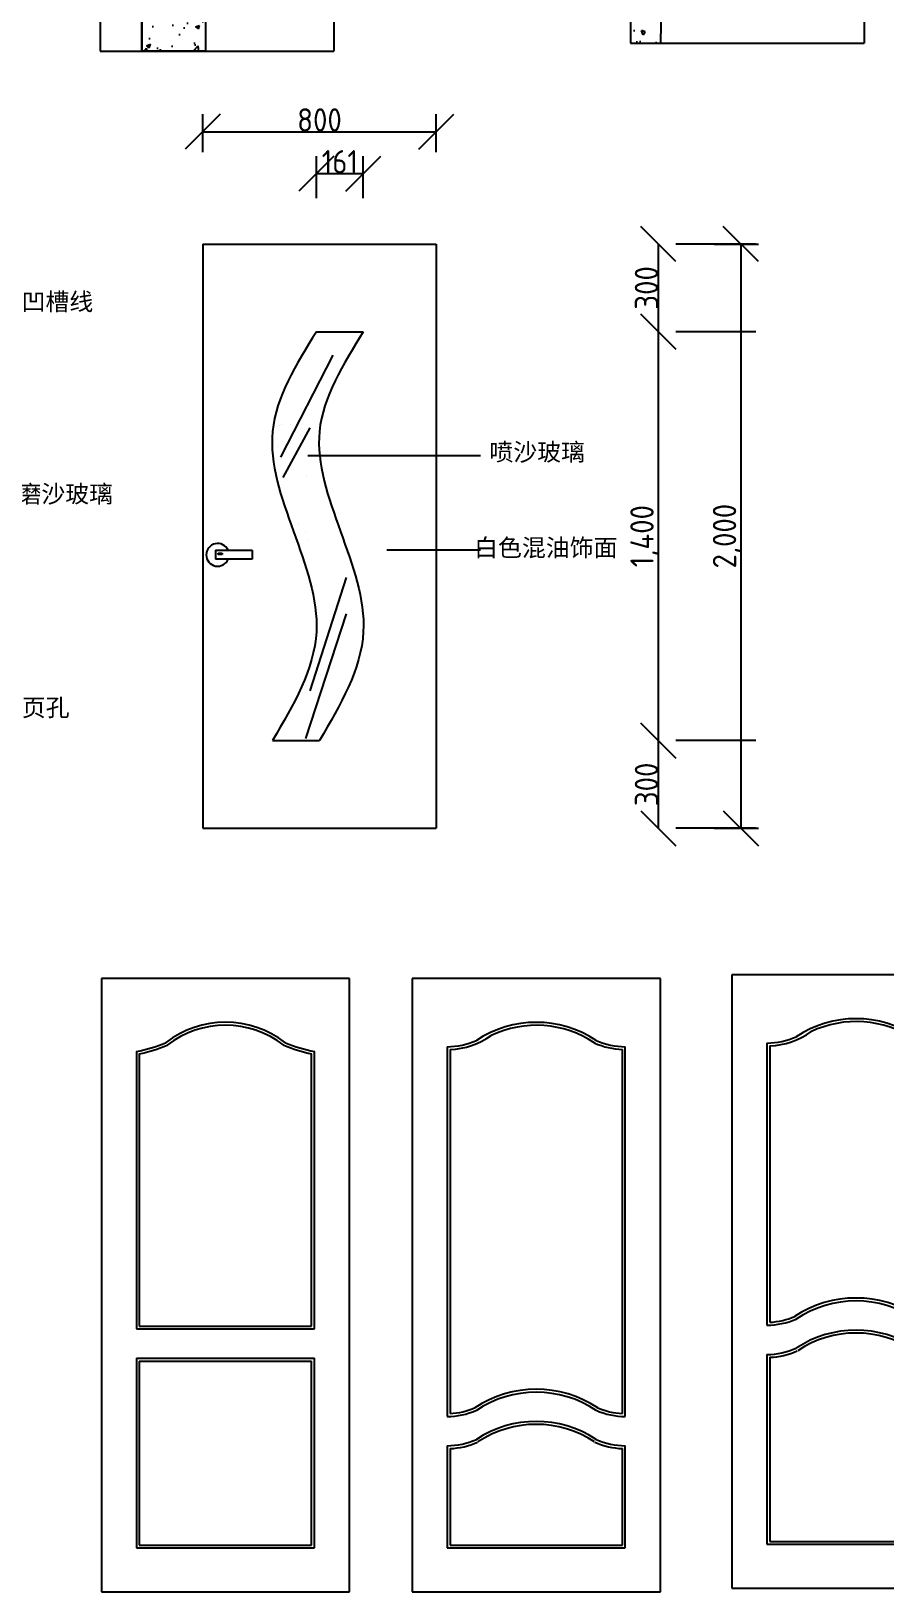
# Model space of a CAD drawing. Extents: x -42728 to 99010, y -18674 to 47645.
# Drawn here: x 23394 to 26316, y 6182 to 11525 of the extents above; entities that cross this region are included whole.
import ezdxf

# ---------------------------------------------------------------- set-up
doc = ezdxf.new("R2010")
doc.units = 0
doc.header["$LTSCALE"] = 100
doc.header["$MEASUREMENT"] = 0
doc.layers.get('0').update_dxf_attribs({"linetype": 'CONTINUOUS'})
doc.layers.get('DEFPOINTS').update_dxf_attribs({"linetype": 'CONTINUOUS'})
for name, color, linetype in [('3', 4, 'CONTINUOUS'), ('CUANG', 4, 'CONTINUOUS'), ('JIAJU', 7, 'CONTINUOUS'), ('LAYER4', 4, 'CONTINUOUS')]:
    doc.layers.add(name, color=color, linetype=linetype)
doc.styles.get("Standard").update_dxf_attribs({"font": 'ISOCP'})
doc.styles.add('STYLE1', font='simhei.ttf')
doc.dimstyles.get("Standard").update_dxf_attribs({"dimtxt": 2.5, "dimasz": 2.5, "dimexe": 1.25, "dimexo": 0.625, "dimtad": 1, "dimdec": 4, "dimdsep": 46, "dimlunit": 6, "dimtxsty": 'Standard', "dimcen": 2.5, "dimadec": 0, "dimazin": 0, "dimtfac": 1, "dimtdec": 4, "dimtmove": 0, "dimatfit": 3, "dimfxl": 1, "dimtolj": 1, "dimtzin": 0, "dimarcsym": 0})

# ---------------------------------------------------------------- blocks, each defined once
blk = doc.blocks.new('A$C69790708')
h = blk.add_hatch()
h.set_pattern_fill('AR-CONC', color=1, scale=20, style=0)
h.set_pattern_definition([(50, (-5664.9, -18679.09), (143.45204, -12.5504), [15, -165]), (355, (-5664.9, -18679.09), (-27.7503, 150.4384), [12, -132]), (100.4514, (-5652.94, -18680.14), (115.7019, 137.8879), [12.748, -140.2284]), (46.1842, (-5664.9, -18639.09), (213.4482, -33.1038), [22.5, -247.5]), (96.6356, (-5647.1, -18641.85), (186.9325, 194.8236), [19.122, -210.3426]), (351.1842, (-5664.9, -18639.1), (186.9324, 194.8237), [18, -198]), (21, (-5644.9, -18649.09), (119.3814, -80.5238), [15, -165]), (326, (-5644.9, -18649.09), (48.6631, 145.03), [12, -132]), (71.4514, (-5634.95, -18655.8), (168.0445, 64.5061), [12.748, -140.2284]), (37.5, (-5664.895, -18679.09), (2.43197, 66.57877), [0, -130.4, 0, -134, 0, -132.5]), (7.5, (-5664.895, -18679.09), (52.6139, 78.88234), [0, -76.4, 0, -127.4, 0, -50.5]), (327.5, (-5709.495, -18679.09), (106.76449, -4.51097), [0, -50, 0, -156, 0, -207]), (317.5, (-5729.49, -18679.09), (116.63723, 20.021), [0, -65, 0, -103.6, 0, -147])])
h.paths.add_polyline_path([(173.2, 990), (199.9, 990), (199.9, 959.2), (173.2, 959.2), (173.2, 38.3), (391.1, 38.3), (391.1, 2038.3), (173.2, 2038.3)])
h = blk.add_hatch()
h.set_pattern_fill('AR-CONC', color=1, scale=20, angle=90, style=0)
h.set_pattern_definition([(140, (24162.99, 17657.62), (12.55043, 143.45204), [15, -165]), (85, (24162.99, 17657.62), (-150.4384, -27.7503), [12, -132]), (190.4514, (24164.03, 17669.57), (-137.8879, 115.7019), [12.74804, -140.2284]), (136.1842, (24122.99, 17657.62), (33.1038, 213.4482), [22.5, -247.5]), (186.6356, (24125.75, 17675.4), (-194.8236, 186.9325), [19.122, -210.3426]), (81.1842, (24123, 17657.62), (-194.8237, 186.9324), [18, -198]), (111, (24132.99, 17677.62), (80.5238, 119.3814), [15, -165]), (56, (24132.99, 17677.62), (-145.03, 48.6631), [12, -132]), (161.4514, (24139.7, 17687.56), (-64.5061, 168.0445), [12.74804, -140.2284]), (127.5, (24162.99, 17657.615), (-66.57877, 2.43197), [0, -130.4, 0, -134, 0, -132.5]), (97.5, (24162.99, 17657.615), (-78.88234, 52.6139), [0, -76.4, 0, -127.4, 0, -50.5]), (57.5, (24162.99, 17613.015), (4.51097, 106.76449), [0, -50, 0, -156, 0, -207]), (47.5, (24162.99, 17593.015), (-20.021, 116.63723), [0, -65, 0, -103.6, 0, -147])])
h.paths.add_polyline_path([(2045.5, 1861), (2045.5, 1866), (2347.7, 1866, -0.012577), (2445.5, 2066), (1845.5, 2066), (1845.5, 66), (1945.5, 66, -0.080472), (2185.8, 1461), (2045.5, 1461), (2045.5, 1466), (2187.5, 1466, -0.011752), (2260, 1661), (2045.5, 1661), (2045.5, 1666), (2262, 1666, -0.011983), (2345.4, 1861)])
h.paths.add_polyline_path([(1956.3, 1165.6), (1956.3, 966.4), (1945.9, 966.4), (1945.9, 1165.6)], flags=16)
at = {"color": 2}
for p, q in [((1845.5, 2066), (1845.5, 66)), ((2645.5, 2066), (2645.5, 66)), ((1845.5, 66), (2645.5, 66))]:
    blk.add_line(p, q, dxfattribs=at)
blk.add_arc((6371.4, 22), 4423.1, 152.4966, 179.4309, dxfattribs=at)
at = {"layer": '3'}
for p, q in [((30, 2038.3), (30, 38.3)), ((173.2, 2038.3), (173.2, 38.3)), ((391.1, 2038.3), (391.1, 38.3)), ((830, 2038.3), (830, 38.3)), ((30, 38.3), (830, 38.3))]:
    blk.add_line(p, q, dxfattribs=at)
at = {"layer": '3', "color": 4}
for p, q in [((173.2, 38.3), (173.2, 2038.3)), ((391.1, 2038.3), (391.1, 38.3)), ((391.1, 38.3), (173.2, 38.3))]:
    blk.add_line(p, q, dxfattribs=at)
blk = doc.blocks.new('_OBLIQUE')
at = {"color": 0, "linetype": 'ByBlock'}
blk.add_line((-0.5, -0.5), (0.5, 0.5), dxfattribs=at)
blk = doc.blocks.new('*D1745')
at = {"color": 2, "linetype": 'ByBlock', "transparency": 16777216}
for p, q in [((5585.9, 2358.8), (5737.8, 2358.8)), ((5677.8, 2358.8), (5677.8, 358.8)), ((5585.9, 358.8), (5737.8, 358.8))]:
    blk.add_line(p, q, dxfattribs=at)
at = {"layer": 'DEFPOINTS', "color": 0, "linetype": 'ByBlock', "transparency": 16777216}
for p in [(4885.9, 2358.8), (4885.9, 358.8), (5677.8, 358.8)]:
    blk.add_point(p, dxfattribs=at)
at = {"color": 2, "linetype": 'ByBlock', "transparency": 16777216, "xscale": 120, "yscale": 120, "zscale": 120}
for p, rotation in [((5677.8, 2358.8), 90), ((5677.8, 358.8), 270)]:
    blk.add_blockref('_OBLIQUE', p, dxfattribs=dict(at, rotation=rotation))
at = {"color": 1, "linetype": 'ByBlock', "transparency": 16777216, "insert": (5631.2, 1358.8), "char_height": 80, "attachment_point": 5, "rotation": 90}
blk.add_mtext('\\A1;2,000', dxfattribs=at)
blk = doc.blocks.new('*D1746')
at = {"color": 2, "linetype": 'ByBlock', "transparency": 16777216}
for p, q in [((5395.3, 658.8), (5395.3, 2058.8)), ((5728.6, 2058.8), (5455.3, 2058.8)), ((5728.6, 658.8), (5455.3, 658.8))]:
    blk.add_line(p, q, dxfattribs=at)
at = {"layer": 'DEFPOINTS', "color": 0, "linetype": 'ByBlock', "transparency": 16777216}
for p in [(5028.6, 2058.8), (5395.3, 2058.8), (5028.6, 658.8)]:
    blk.add_point(p, dxfattribs=at)
at = {"color": 2, "linetype": 'ByBlock', "transparency": 16777216, "xscale": 120, "yscale": 120, "zscale": 120}
for p, rotation in [((5395.3, 2058.8), 90), ((5395.3, 658.8), 270)]:
    blk.add_blockref('_OBLIQUE', p, dxfattribs=dict(at, rotation=rotation))
at = {"color": 1, "linetype": 'ByBlock', "transparency": 16777216, "insert": (5348.7, 1358.8), "char_height": 80, "attachment_point": 5, "rotation": 90}
blk.add_mtext('\\A1;1,400', dxfattribs=at)
blk = doc.blocks.new('*D1747')
at = {"color": 2, "linetype": 'ByBlock', "transparency": 16777216}
for p, q in [((5395.3, 358.8), (5395.3, 658.8)), ((5728.6, 658.8), (5455.3, 658.8)), ((5728.6, 358.8), (5455.3, 358.8))]:
    blk.add_line(p, q, dxfattribs=at)
at = {"layer": 'DEFPOINTS', "color": 0, "linetype": 'ByBlock', "transparency": 16777216}
for p in [(5028.6, 658.8), (5395.3, 658.8), (5028.6, 358.8)]:
    blk.add_point(p, dxfattribs=at)
at = {"color": 2, "linetype": 'ByBlock', "transparency": 16777216, "xscale": 120, "yscale": 120, "zscale": 120}
for p, rotation in [((5395.3, 658.8), 90), ((5395.3, 358.8), 270)]:
    blk.add_blockref('_OBLIQUE', p, dxfattribs=dict(at, rotation=rotation))
at = {"color": 1, "linetype": 'ByBlock', "transparency": 16777216, "insert": (5354.7, 508.8), "char_height": 80, "attachment_point": 5, "rotation": 90}
blk.add_mtext('\\A1;300', dxfattribs=at)
blk = doc.blocks.new('*D1750')
at = {"color": 2, "linetype": 'ByBlock', "transparency": 16777216}
for p, q in [((5395.3, 2058.8), (5395.3, 2358.8)), ((5728.6, 2358.8), (5455.3, 2358.8)), ((5728.6, 2058.8), (5455.3, 2058.8))]:
    blk.add_line(p, q, dxfattribs=at)
at = {"layer": 'DEFPOINTS', "color": 0, "linetype": 'ByBlock', "transparency": 16777216}
for p in [(5028.6, 2358.8), (5395.3, 2358.8), (5028.6, 2058.8)]:
    blk.add_point(p, dxfattribs=at)
at = {"color": 2, "linetype": 'ByBlock', "transparency": 16777216, "xscale": 120, "yscale": 120, "zscale": 120}
for p, rotation in [((5395.3, 2358.8), 90), ((5395.3, 2058.8), 270)]:
    blk.add_blockref('_OBLIQUE', p, dxfattribs=dict(at, rotation=rotation))
at = {"color": 1, "linetype": 'ByBlock', "transparency": 16777216, "insert": (5354.7, 2208.8), "char_height": 80, "attachment_point": 5, "rotation": 90}
blk.add_mtext('\\A1;300', dxfattribs=at)
blk = doc.blocks.new('*D1751')
at = {"color": 2, "linetype": 'ByBlock', "transparency": 16777216}
for p, q in [((4224.4, 2516.5), (4224.4, 2660.2)), ((4385.2, 2516.5), (4385.2, 2660.2)), ((4224.4, 2600.2), (4385.2, 2600.2))]:
    blk.add_line(p, q, dxfattribs=at)
at = {"layer": 'DEFPOINTS', "color": 0, "linetype": 'ByBlock', "transparency": 16777216}
for p in [(4385.2, 2600.2), (4224.4, 1816.5), (4385.2, 1816.5)]:
    blk.add_point(p, dxfattribs=at)
at = {"color": 2, "linetype": 'ByBlock', "transparency": 16777216, "xscale": 120, "yscale": 120, "zscale": 120, "rotation": 180}
blk.add_blockref('_OBLIQUE', (4224.4, 2600.2), dxfattribs=at)
at = {"color": 2, "linetype": 'ByBlock', "transparency": 16777216, "xscale": 120, "yscale": 120, "zscale": 120}
blk.add_blockref('_OBLIQUE', (4385.2, 2600.2), dxfattribs=at)
at = {"color": 1, "linetype": 'ByBlock', "transparency": 16777216, "insert": (4304.8, 2640.8), "char_height": 80, "attachment_point": 5}
blk.add_mtext('\\A1;161', dxfattribs=at)
blk = doc.blocks.new('*D1752')
at = {"color": 2, "linetype": 'ByBlock', "transparency": 16777216}
for p, q in [((3835.2, 2673.3), (3835.2, 2803.4)), ((4635.2, 2673.3), (4635.2, 2803.4)), ((3835.2, 2743.4), (4635.2, 2743.4))]:
    blk.add_line(p, q, dxfattribs=at)
at = {"layer": 'DEFPOINTS', "color": 0, "linetype": 'ByBlock', "transparency": 16777216}
for p in [(4635.2, 2743.4), (3835.2, 1973.3), (4635.2, 1973.3)]:
    blk.add_point(p, dxfattribs=at)
at = {"color": 2, "linetype": 'ByBlock', "transparency": 16777216, "xscale": 120, "yscale": 120, "zscale": 120, "rotation": 180}
blk.add_blockref('_OBLIQUE', (3835.2, 2743.4), dxfattribs=at)
at = {"color": 2, "linetype": 'ByBlock', "transparency": 16777216, "xscale": 120, "yscale": 120, "zscale": 120}
blk.add_blockref('_OBLIQUE', (4635.2, 2743.4), dxfattribs=at)
at = {"color": 1, "linetype": 'ByBlock', "transparency": 16777216, "insert": (4235.2, 2784), "char_height": 80, "attachment_point": 5}
blk.add_mtext('\\A1;800', dxfattribs=at)
blk = doc.blocks.new('M-16')
at = {"layer": 'CUANG'}
for p, q in [((130, 1841.9), (130, 910)), ((720, 910), (720, 1841.9)), ((130, 910), (720, 910)), ((130, 790), (130, 160)), ((130, 790), (720, 790)), ((720, 160), (720, 790)), ((130, 160), (720, 160))]:
    blk.add_line(p, q, dxfattribs=at)
for centre, radius, start, end in [((425, 1614.8), 325.2, 52.0537, 127.9463), ((8.6, 2402.9), 574, 282.207, 292.1491), ((841.4, 2402.9), 574, 247.8509, 257.793)]:
    blk.add_arc(centre, radius, start, end, dxfattribs=at)
at = {"layer": 'JIAJU'}
for p, q in [((0, 2100), (0, 0)), ((850, 2100), (0, 2100)), ((850, 0), (850, 2100)), ((120, 1850), (120, 900)), ((730, 900), (730, 1850)), ((120, 900), (730, 900)), ((120, 800), (730, 800)), ((120, 800), (120, 150)), ((730, 150), (730, 800)), ((120, 150), (730, 150)), ((0, 0), (850, 0))]:
    blk.add_line(p, q, dxfattribs=at)
for centre, radius, start, end in [((425, 1614.8), 335.2, 52.2937, 127.7063), ((8.6, 2402.9), 564, 281.3887, 292.0098), ((841.4, 2402.9), 564, 247.9902, 258.6113)]:
    blk.add_arc(centre, radius, start, end, dxfattribs=at)
blk = doc.blocks.new('M-17')
at = {"layer": 'CUANG'}
for p, q in [((130, 1856.8), (130, 610.3)), ((720, 610.3), (720, 1856.8)), ((130, 490.3), (130, 160)), ((720, 160), (720, 490.3)), ((130, 160), (720, 160))]:
    blk.add_line(p, q, dxfattribs=at)
for centre, radius, start, end in [((425, 1580.4), 359.5, 56.1695, 115.4114), ((118, 2120.4), 263.9, 272.6044, 305.3612), ((732, 2120.4), 263.9, 246.1193, 267.3956), ((425, 313.9), 379.5, 56.3067, 123.6933), ((118, 853.9), 243.9, 272.8181, 293.6875), ((732, 853.9), 243.9, 246.3125, 267.1819), ((425, 213.9), 359.5, 56.3067, 123.6933), ((118, 753.9), 263.9, 272.6044, 293.6875), ((732, 753.9), 263.9, 246.3125, 267.3956)]:
    blk.add_arc(centre, radius, start, end, dxfattribs=at)
at = {"layer": 'JIAJU'}
for p, q in [((0, 2100), (0, 0)), ((850, 2100), (0, 2100)), ((850, 0), (850, 2100)), ((120, 1866.5), (120, 600)), ((730, 600), (730, 1866.5)), ((120, 500), (120, 150)), ((730, 150), (730, 500)), ((120, 150), (730, 150)), ((0, 0), (850, 0))]:
    blk.add_line(p, q, dxfattribs=at)
for centre, radius, start, end in [((425, 1580.4), 369.5, 56.3067, 123.6933), ((118, 2120.4), 253.9, 270.4491, 293.6875), ((732, 2120.4), 253.9, 246.3125, 269.5509), ((425, 313.9), 369.5, 56.3067, 123.6933), ((118, 853.9), 253.9, 270.4491, 293.6875), ((732, 853.9), 253.9, 246.3125, 269.5509), ((425, 213.9), 369.5, 56.3067, 123.6933), ((118, 753.9), 253.9, 270.4491, 293.6875), ((732, 753.9), 253.9, 246.3125, 269.5509)]:
    blk.add_arc(centre, radius, start, end, dxfattribs=at)
blk = doc.blocks.new('M-18')
at = {"layer": 'CUANG'}
for p, q in [((130, 1856.8), (130, 910.3)), ((720, 910.3), (720, 1856.8)), ((130, 790.3), (130, 160)), ((720, 160), (720, 790.3)), ((130, 160), (720, 160))]:
    blk.add_line(p, q, dxfattribs=at)
for centre, radius, start, end in [((425, 1580.4), 359.5, 56.1695, 115.4114), ((118, 2120.4), 263.9, 272.6044, 305.3612), ((732, 2120.4), 263.9, 246.1193, 267.3956), ((425, 613.9), 379.5, 56.3067, 123.6933), ((118, 1153.9), 243.9, 272.8181, 293.6875), ((732, 1153.9), 243.9, 246.3125, 267.1819), ((425, 513.9), 359.5, 56.3067, 123.6933), ((118, 1053.9), 263.9, 272.6044, 293.6875), ((732, 1053.9), 263.9, 246.3125, 267.3956)]:
    blk.add_arc(centre, radius, start, end, dxfattribs=at)
at = {"layer": 'JIAJU'}
for p, q in [((0, 2100), (0, 0)), ((850, 2100), (0, 2100)), ((850, 0), (850, 2100)), ((120, 1866.5), (120, 900)), ((730, 900), (730, 1866.5)), ((120, 800), (120, 150)), ((730, 150), (730, 800)), ((120, 150), (730, 150)), ((0, 0), (850, 0))]:
    blk.add_line(p, q, dxfattribs=at)
for centre, radius, start, end in [((425, 1580.4), 369.5, 56.3067, 123.6933), ((118, 2120.4), 253.9, 270.4491, 293.6875), ((732, 2120.4), 253.9, 246.3125, 269.5509), ((425, 613.9), 369.5, 56.3067, 123.6933), ((118, 1153.9), 253.9, 270.4491, 293.6875), ((732, 1153.9), 253.9, 246.3125, 269.5509), ((425, 513.9), 369.5, 56.3067, 123.6933), ((118, 1053.9), 253.9, 270.4491, 293.6875), ((732, 1053.9), 253.9, 246.3125, 269.5509)]:
    blk.add_arc(centre, radius, start, end, dxfattribs=at)
blk = doc.blocks.new('A$C156E512B')
at = {"layer": 'JIAJU'}
for name, p in [('M-16', (0, 0)), ('M-17', (1063.9, 0)), ('M-18', (2158.8, 12.6))]:
    blk.add_blockref(name, p, dxfattribs=at)
blk = doc.blocks.new('A$C1C1B0BD0')
at = {"color": 2}
for p, q in [((4195.8, 1635.1), (4786.9, 1635.1)), ((4466.2, 1312.4), (4786.9, 1312.4))]:
    blk.add_line(p, q, dxfattribs=at)
at = {"layer": '3'}
for p, q in [((3835.2, 2358.8), (3835.2, 358.8)), ((4635.2, 2358.8), (4635.2, 358.8)), ((4074.4, 658.8), (4235.2, 658.8)), ((3835.2, 358.8), (4635.2, 358.8))]:
    blk.add_line(p, q, dxfattribs=at)
at = {"layer": '3', "color": 4}
for p, q in [((3835.2, 2358.8), (4635.2, 2358.8)), ((4224.4, 2058.8), (4385.2, 2058.8)), ((4280.3, 1978.7), (4101.5, 1629.2)), ((4098.4, 1736.2), (4098.4, 1736.2)), ((4098.4, 1736.2), (4098.4, 1736.2)), ((4098.4, 1736.2), (4098.4, 1736.2)), ((4105.9, 1742), (4105.9, 1742)), ((4202.5, 1730.2), (4109.3, 1559.3)), ((4137.6, 1740.4), (4137.6, 1740.4)), ((4093, 1664.6), (4093, 1664.6)), ((4093, 1664.6), (4093, 1664.6)), ((4093, 1664.6), (4093, 1664.6)), ((4191.8, 1562.9), (4191.8, 1562.9)), ((4191.8, 1562.9), (4191.8, 1562.9)), ((4191.8, 1562.9), (4191.8, 1562.9)), ((4106.4, 1491.5), (4106.4, 1491.5)), ((4106.4, 1491.5), (4106.4, 1491.5)), ((4106.4, 1491.5), (4106.4, 1491.5)), ((4164.9, 1397.3), (4164.9, 1397.3)), ((4164.9, 1397.3), (4164.9, 1397.3)), ((4164.9, 1397.3), (4164.9, 1397.3)), ((4142, 1380.7), (4142, 1380.7)), ((4142, 1380.7), (4142, 1380.7)), ((4142, 1380.7), (4142, 1380.7)), ((4188.3, 1375.8), (4188.3, 1375.8)), ((4188.3, 1375.8), (4188.3, 1375.8)), ((4188.3, 1375.8), (4188.3, 1375.8)), ((4195.6, 1346.6), (4195.6, 1346.6)), ((4195.6, 1346.6), (4195.6, 1346.6)), ((4195.6, 1346.6), (4195.6, 1346.6)), ((3879.5, 1310.5), (4005.1, 1310.5)), ((3879.5, 1310.5), (3879.5, 1279.7)), ((3887.8, 1300), (3901.5, 1300)), ((3887.8, 1295.9), (3887.8, 1300)), ((3901.5, 1295.9), (3887.8, 1295.9)), ((3901.5, 1300), (3901.5, 1295.9)), ((4005.1, 1310.5), (4005.1, 1279.7)), ((4005.1, 1279.7), (3879.5, 1279.7)), ((4326.9, 1217.5), (4202.5, 829.2)), ((4326.9, 1093.3), (4187, 666.1)), ((4238.4, 881.2), (4238.4, 881.2)), ((4238.4, 881.2), (4238.4, 881.2)), ((4238.4, 881.2), (4238.4, 881.2))]:
    blk.add_line(p, q, dxfattribs=at)
blk.add_arc((3886.5, 1294.8), 39, 23.8461, 337.2817, dxfattribs=at)
for points in [[(4224.4, 2058.8), (4074.4, 1717.6), (4224.4, 1031.1), (4074.4, 658.8)], [(4385.2, 2058.8), (4235.2, 1717.6), (4385.2, 1031.1), (4235.2, 658.8)]]:
    blk.add_spline(points, degree=3, dxfattribs=at)
at = {"layer": '3', "style": 'STYLE1'}
blk.add_text('喷沙玻璃', height=60, dxfattribs=at).set_placement((4816.8, 1617))
at = {"layer": '3', "char_height": 60, "width": 865, "attachment_point": 1, "style": 'STYLE1'}
for s, insert in [('一公分凹槽线', (2969.5, 2191.8)), ('普通磨沙玻璃', (3037.3, 1533.6)), ('白色混油饰面', (4764.5, 1349.5)), ('百页孔', (3134.1, 801.9))]:
    blk.add_mtext(s, dxfattribs=dict(at, insert=insert))
at = {"color": 1}
for base, p1, p2, picture, middle in [((5677.8, 358.8), (4885.9, 2358.8), (4885.9, 358.8), '*D1745', (5631.2, 1358.8)), ((5395.3, 2358.8), (5028.6, 2058.8), (5028.6, 2358.8), '*D1750', (5354.7, 2208.8)), ((5395.3, 2058.8), (5028.6, 658.8), (5028.6, 2058.8), '*D1746', (5348.7, 1358.8)), ((5395.3, 658.8), (5028.6, 358.8), (5028.6, 658.8), '*D1747', (5354.7, 508.8))]:
    dim = blk.add_linear_dim(base=base, p1=p1, p2=p2, angle=90, dimstyle='Standard', override={"dimtxt": 80, "dimasz": 120, "dimexe": 60, "dimexo": 700, "dimdec": 0, "dimblk1": 'OBLIQUE', "dimblk2": 'OBLIQUE', "dimsah": 1, "dimclrd": 2, "dimclre": 2, "dimclrt": 1, "dimtdec": 0, "dimtmove": 1}, dxfattribs=at)
    dim.commit()
    dim.dimension.update_dxf_attribs({"geometry": picture, "text_midpoint": middle})
at = {"layer": 'LAYER4'}
for base, p1, p2, picture, middle in [((4635.2, 2743.4), (3835.2, 1973.3), (4635.2, 1973.3), '*D1752', (4235.2, 2784)), ((4385.2, 2600.2), (4224.4, 1816.5), (4385.2, 1816.5), '*D1751', (4304.8, 2640.8))]:
    dim = blk.add_linear_dim(base=base, p1=p1, p2=p2, dimstyle='Standard', override={"dimtxt": 80, "dimasz": 120, "dimexe": 60, "dimexo": 700, "dimdec": 0, "dimblk1": 'OBLIQUE', "dimblk2": 'OBLIQUE', "dimsah": 1, "dimclrd": 2, "dimclre": 2, "dimclrt": 1, "dimtdec": 0, "dimtmove": 1}, dxfattribs=at)
    dim.commit()
    dim.dimension.update_dxf_attribs({"geometry": picture, "text_midpoint": middle})

msp = doc.modelspace()

# ---------------------------------------------------------------- block references
for name, p in [('A$C69790708', (23599.44227, 11418.70877)), ('A$C1C1B0BD0', (20145.36545, 8437.51182)), ('A$C156E512B', (23633.66657, 6181.56697))]:
    msp.add_blockref(name, p)

doc.saveas('drawing.dxf')
